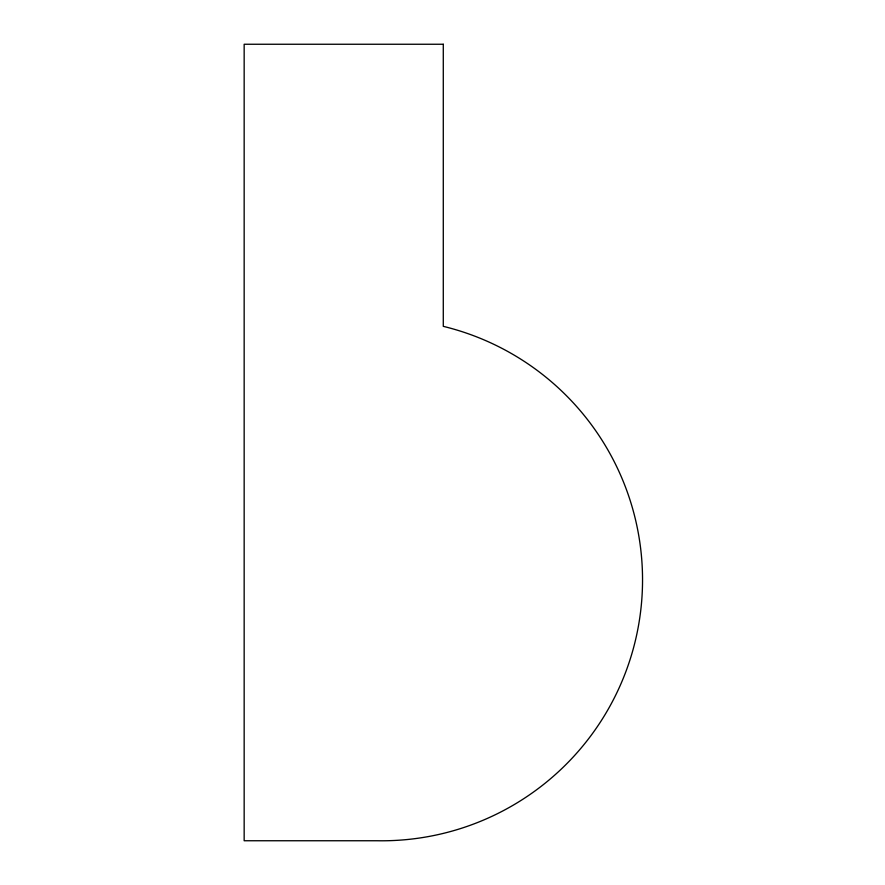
<?xml version="1.0" encoding="UTF-8"?>
<svg xmlns="http://www.w3.org/2000/svg" width="885" height="885" viewBox="0 0 885 885"><rect width="100%" height="100%" fill="white"/><g stroke="black" fill="none" stroke-linecap="round" stroke-linejoin="round"><path stroke-width="1.33" d="M443.285 44.25L244.16 44.25L244.16 840.75L376.91 840.75A260.92 260.92 0 0 0 443.285 326.344L443.285 44.25"/></g></svg>
